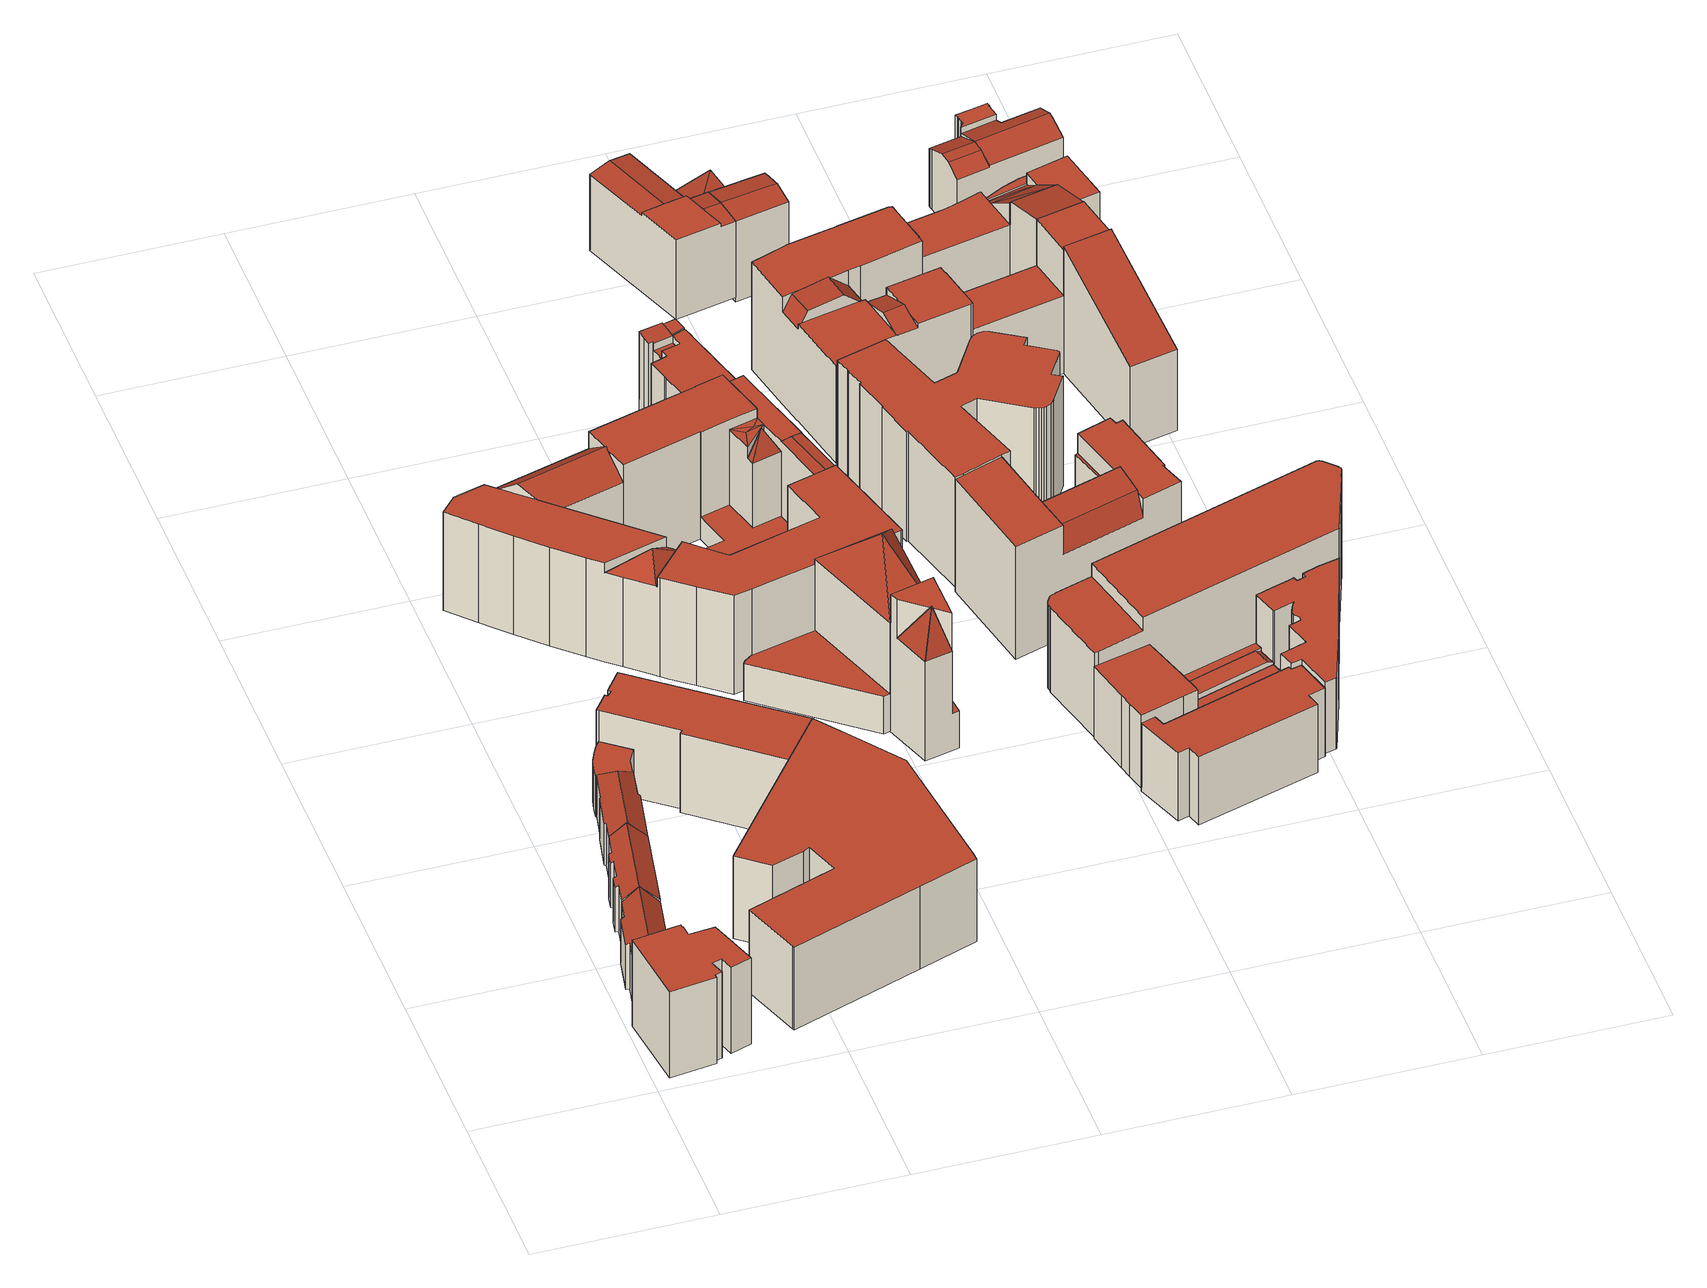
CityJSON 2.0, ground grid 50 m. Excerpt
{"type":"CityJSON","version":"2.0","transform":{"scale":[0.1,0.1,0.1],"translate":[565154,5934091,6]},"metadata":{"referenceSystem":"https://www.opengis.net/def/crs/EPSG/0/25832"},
"CityObjects":{
"building1":{"type":"Building","attributes":{"Gemeindeschluessel":"02100107","Geometrietyp2DReferenz":"3000","function":"31001_2010","roofType":"1000","measuredHeight":28,"storeysAboveGround":7},"address":[{"country":"Germany","locality":"Hamburg","thoroughfareNumber":"16","thoroughfareName":"Wexstraße"}],"geometry":[{"type":"Solid","lod":"2","boundaries":[[[[0,1,2,3,4,5,6,7,8,9,10,11,12,13,14,15]],[[16,17,18,19,20,21,22,23,24,25,26,27,28,29,30,31]],[[29,0,15,30]],[[28,1,0,29]],[[27,2,1,28]],[[26,3,2,27]],[[25,4,3,26]],[[24,5,4,25]],[[23,6,5,24]],[[22,7,6,23]],[[21,8,7,22]],[[20,9,8,21]],[[19,10,9,20]],[[18,11,10,19]],[[17,12,11,18]],[[16,13,12,17]],[[31,14,13,16]],[[30,15,14,31]]]],"semantics":{"surfaces":[{"type":"GroundSurface"},{"type":"RoofSurface"},{"type":"WallSurface"}],"values":[[0,1,2,2,2,2,2,2,2,2,2,2,2,2,2,2,2,2]]}}]},
"building2":{"type":"Building","attributes":{"Gemeindeschluessel":"02100107","Geometrietyp2DReferenz":"3000","function":"31001_1010","roofType":"3100","measuredHeight":19.77,"storeysAboveGround":4},"address":[{"country":"Germany","locality":"Hamburg","thoroughfareNumber":"8","thoroughfareName":"Kornträgergang"}],"geometry":[{"type":"Solid","lod":"2","boundaries":[[[[32,33,34,35,36,37,38,39]],[[40,41,42,32,39,43]],[[38,37,44,45]],[[37,36,46,44]],[[36,35,47,46]],[[35,34,48,47]],[[34,33,49,48]],[[42,41,50,51]],[[41,40,52,50]],[[40,43,53,52]],[[43,39,38,45,53]],[[33,32,42,51,49]],[[51,50,52,53,45,44,46,47,48,49]]]],"semantics":{"surfaces":[{"type":"RoofSurface"},{"type":"WallSurface"},{"type":"GroundSurface"}],"values":[[0,0,1,1,1,1,1,1,1,1,1,1,2]]}}]},
"building3":{"type":"Building","attributes":{"Gemeindeschluessel":"02100107","Geometrietyp2DReferenz":"3000","function":"31001_1010","roofType":"3100","measuredHeight":19.02,"storeysAboveGround":4},"address":[{"country":"Germany","locality":"Hamburg","thoroughfareNumber":"12","thoroughfareName":"Kornträgergang"}],"geometry":[{"type":"Solid","lod":"2","boundaries":[[[[54,55,56,57,58,59,60,61,62,63,64,32]],[[65,54,32,66]],[[64,63,67,68]],[[63,62,69,67]],[[62,61,70,69]],[[61,60,71,70]],[[60,59,72,71]],[[59,58,73,72]],[[58,57,74,73]],[[57,56,75,74]],[[56,55,76,75]],[[65,66,77,78]],[[66,32,64,68,77]],[[55,54,65,78,76]],[[78,77,68,67,69,70,71,72,73,74,75,76]]]],"semantics":{"surfaces":[{"type":"RoofSurface"},{"type":"WallSurface"},{"type":"GroundSurface"}],"values":[[0,0,1,1,1,1,1,1,1,1,1,1,1,1,2]]}}]},
"building4":{"type":"Building","attributes":{"Gemeindeschluessel":"02100107","Geometrietyp2DReferenz":"3000","function":"31001_1010","roofType":"3200","measuredHeight":18.4,"storeysAboveGround":4},"address":[{"country":"Germany","locality":"Hamburg","thoroughfareNumber":"18","thoroughfareName":"Kornträgergang"}],"geometry":[{"type":"Solid","lod":"2","boundaries":[[[[79,80,81,82,83,84,85,86]],[[87,88,89,79,86,90]],[[89,91,92,80,79]],[[85,84,93,94]],[[84,83,95,93]],[[83,82,96,95]],[[82,81,97,96]],[[88,87,98,99]],[[87,90,100,98]],[[92,91,101,102]],[[98,100,94,93,95,96,97,102,101,99]],[[101,91,89,88,99]],[[100,90,86,85,94]],[[97,81,80,92,102]]]],"semantics":{"surfaces":[{"type":"RoofSurface"},{"type":"WallSurface"},{"type":"GroundSurface"}],"values":[[0,0,0,1,1,1,1,1,1,1,2,1,1,1]]}}]},
"building5":{"type":"Building","attributes":{"Gemeindeschluessel":"02100107","Geometrietyp2DReferenz":"3000","function":"31001_2010","roofType":"1000","measuredHeight":13.11,"storeysAboveGround":3},"address":[{"country":"Germany","locality":"Hamburg","thoroughfareNumber":"20","thoroughfareName":"Kornträgergang"}],"geometry":[{"type":"Solid","lod":"2","boundaries":[[[[103,104,105,106,107,108,109,110,111,112,113]],[[114,115,116,117,118,119,120,121,122,123,124]],[[110,109,116,115]],[[109,108,117,116]],[[108,107,118,117]],[[107,106,119,118]],[[106,105,120,119]],[[105,104,121,120]],[[104,103,122,121]],[[103,113,123,122]],[[112,111,114,124]],[[111,110,115,114]],[[123,113,112,124]]]],"semantics":{"surfaces":[{"type":"RoofSurface"},{"type":"GroundSurface"},{"type":"WallSurface"}],"values":[[0,1,2,2,2,2,2,2,2,2,2,2,2]]}}]},
"building6":{"type":"Building","attributes":{"Gemeindeschluessel":"02100107","Geometrietyp2DReferenz":"3000","function":"31001_2010","roofType":"1000","measuredHeight":25.71,"storeysAboveGround":7},"address":[{"country":"Germany","locality":"Hamburg","thoroughfareNumber":"9","thoroughfareName":"Kaiser-Wilhelm-Straße"}],"geometry":[{"type":"Solid","lod":"2","boundaries":[[[[125,126,127,128]],[[126,129,130,127]],[[129,131,132,130]],[[131,133,134,132]],[[133,135,136,134]],[[135,137,138,136]],[[137,139,140,138]],[[139,141,142,140]],[[141,143,144,142]],[[143,145,146,144]],[[147,148,149,150]],[[151,125,128,152]],[[153,147,150,154]],[[148,151,152,149]],[[145,153,154,146]],[[154,150,149,152,128,127,130,132,134,136,138,140,142,144,146]],[[145,143,141,139,137,135,133,131,129,126,125,151,148,147,153]]]],"semantics":{"surfaces":[{"type":"WallSurface"},{"type":"GroundSurface"},{"type":"RoofSurface"}],"values":[[0,0,0,0,0,0,0,0,0,0,0,0,0,0,0,1,2]]}}]},
"building7":{"type":"Building","attributes":{"Gemeindeschluessel":"02100107","Geometrietyp2DReferenz":"3000","function":"31001_2010","roofType":"1000","measuredHeight":26.95,"storeysAboveGround":7},"address":[{"country":"Germany","locality":"Hamburg","thoroughfareNumber":"3","thoroughfareName":"Axel-Springer-Platz"}],"geometry":[{"type":"Solid","lod":"2","boundaries":[[[[155,156,157,158]],[[156,159,160,157]],[[161,162,163,164]],[[165,166,167,168]],[[166,169,170,167]],[[171,172,173,174]],[[175,176,177,178]],[[176,179,180,177]],[[168,163,162,165]],[[157,160,181,174,173,164,163,168,167,170,182,178,177,180,158]],[[176,175,183,169,166,165,162,161,172,171,184,159,156,155,179]],[[184,181,160,159]],[[155,158,180,179]],[[161,164,173,172]],[[175,178,182,183]],[[171,174,181,184]],[[183,182,170,169]]]],"semantics":{"surfaces":[{"type":"WallSurface"},{"type":"GroundSurface"},{"type":"RoofSurface"}],"values":[[0,0,0,0,0,0,0,0,0,1,2,0,0,0,0,0,0]]}}]},
"building8":{"type":"Building","attributes":{"Gemeindeschluessel":"02100108","Geometrietyp2DReferenz":"3000","function":"31001_1120","roofType":"1000","measuredHeight":36.28,"storeysAboveGround":8},"address":[{"country":"Germany","locality":"Hamburg","thoroughfareNumber":"3","thoroughfareName":"Fuhlentwiete"}],"geometry":[{"type":"Solid","lod":"2","boundaries":[[[[185,186,187,188,189,190]],[[191,192,193,194,186,185,195]],[[196,197,198,199]],[[200,196,199,201]],[[202,203,196,200,204]],[[205,197,196,203]],[[206,207,208]],[[208,207,209]],[[209,207,210]],[[209,210,211]],[[212,213,214]],[[214,213,215]],[[214,215,216]],[[208,209,211]],[[206,208,211]],[[212,214,216]],[[217,218,219,220,221]],[[222,223,224,218,217]],[[225,190,189]],[[226,227,198,197]],[[228,229,230,231]],[[192,191,232,233]],[[234,235,202,204]],[[236,194,193]],[[237,188,187]],[[238,239,240,241]],[[242,243,244,245]],[[243,246,247,244]],[[246,248,249,247]],[[250,251,252,253]],[[251,254,255,252]],[[254,256,257,255]],[[256,242,245,257]],[[258,259,206,260]],[[261,262,263,264]],[[211,210,213,212]],[[216,215,265,266]],[[267,224,223]],[[268,220,219]],[[269,270,271,272]],[[273,274,275,276]],[[277,278,279,280]],[[278,281,282,279]],[[254,251,250,283,284,285,262,261,286,287,281,278,277,288,289,290,291,248,246,243,242,256]],[[211,268,219,292,224,267,293,294,295,260,206]],[[296,239,238,297,298,299,300,301,302,303,304,305,270,269,306,307,308,309,310,311,312,313,314,315,235,234,316]],[[317,226,197,205,318,319,320,232,191,195,321]],[[322,323,324,325,326,327,328,271,270,305,304,303,302,301,300,299,298,329]],[[313,312,311,330,331,332,333,314]],[[293,267,223,222,307,306,269,272,334,335,336,337,338,339,263,262,285,295,294]],[[340,341,225,189,188,237,342,343,344,345,346,347,348,349,350,351,275,274]],[[319,318,352,353,354,355,266,265,356,357,358,359,360,361,362,233,232,320]],[[328,327,326,325,324,323,322,329,363,241,240,364,365,366,367,368,369,231,230,370,371,372,373,374,276,275,351,350,349,348,347,346,345,253,252,255,257,245,244,247,249,375,376,377,378,280,279,282,379,380,264,263,339,338,337,336,335,334,272,271],[381,382,383,384,385,386,333,332,331,330,387],[388,389,390,391,392,393,394]],[[395,396,397,398,229,228,227,226,317,321,195,399,190,225,341,340,274,273,400]],[[401,194,236,402,403,404,259,258,344,343,342,237,187]],[[368,201,199,198,227,228,231,369]],[[389,388,402,236,193]],[[233,362,361,391,390,389,193,192]],[[366,365,316,234,204,200,201,368,367]],[[314,333,386,385,384,383,205,203,202,235,315]],[[377,376,290,289,288,277,280,378]],[[286,261,264,380,379,282,281,287]],[[309,308,307,222,217,221,355,354,310]],[[381,387,354,353,352,382]],[[330,311,310,354,387]],[[360,359,393,392,391,361]],[[224,292,219,218]],[[221,220,268,211,212,216,266,355]],[[265,215,213,210,207,357,356]],[[258,260,295,285,284,283,344]],[[344,283,250,253,345]],[[291,290,376,375,249,248]],[[393,359,358,403,402,388,394]],[[357,207,206,259,404,403,358]],[[363,329,298,297,238,241]],[[382,352,318,205,383]],[[240,239,296,316,365,364]],[[195,185,190,399]],[[401,187,186,194]],[[230,229,398,397,371,370]],[[373,395,400,273,276,374]],[[371,397,396,395,373,372]]]],"semantics":{"surfaces":[{"type":"RoofSurface"},{"type":"WallSurface"},{"type":"GroundSurface"}],"values":[[0,0,0,0,0,0,0,0,0,0,0,0,0,0,0,0,0,0,1,1,1,1,1,1,1,1,1,1,1,1,1,1,1,1,1,1,1,1,1,1,1,1,1,0,0,0,1,1,1,1,1,0,2,0,0,1,1,1,1,1,1,1,1,1,1,1,1,1,1,1,1,1,1,1,1,1,1,1,1,1,1,1]]}}]},
"building9":{"type":"Building","attributes":{"Gemeindeschluessel":"02100108","Geometrietyp2DReferenz":"3000","function":"31001_2010","roofType":"4000","measuredHeight":50.1,"storeysAboveGround":14},"address":[{"country":"Germany","locality":"Hamburg","thoroughfareNumber":"1","thoroughfareName":"Axel-Springer-Platz"}],"geometry":[{"type":"Solid","lod":"2","boundaries":[[[[405,406,407,408,409,410]],[[411,412,413,414]],[[412,415,413]],[[416,412,411,417]],[[418,419,420,421]],[[422,423,424,425]],[[422,425,426]],[[415,412,416]],[[422,427,428]],[[429,423,422,428]],[[406,405,430,431]],[[405,410,432,430]],[[407,406,431,433]],[[414,413,409,408]],[[420,419,416,417]],[[418,421,424,423]],[[427,422,426]],[[434,435,436,437]],[[435,438,439,436]],[[438,440,441,439]],[[440,442,443,441]],[[442,444,445,443]],[[446,447,433,431,430,432,437,436,439,441,443,445,448]],[[446,426,425,424,421,420,417,411,447]],[[432,410,409,413,415,449,434,437]],[[415,416,419,418,423,429,450,449]],[[448,451,450,429,428,427,426,446]],[[448,445,444,451]],[[447,411,414,408,407,433]],[[444,442,440,438,435,434,449,450,451]]]],"semantics":{"surfaces":[{"type":"RoofSurface"},{"type":"WallSurface"},{"type":"GroundSurface"}],"values":[[0,0,0,0,0,0,0,0,0,0,1,1,1,1,1,1,1,1,1,1,1,1,2,1,1,1,1,1,1,0]]}}]},
"building10":{"type":"Building","attributes":{"Gemeindeschluessel":"02100108","Geometrietyp2DReferenz":"3000","function":"31001_2010","roofType":"1000","measuredHeight":27.23,"storeysAboveGround":8},"address":[{"country":"Germany","locality":"Hamburg","thoroughfareNumber":"7","thoroughfareName":"Fuhlentwiete"}],"geometry":[{"type":"Solid","lod":"2","boundaries":[[[[452,453,454,455,456,457,458,459,460]],[[461,462,463,464,465,457]],[[458,457,465]],[[455,454,466,467]],[[453,452,468,469]],[[452,460,470,468]],[[460,459,471,470]],[[472,473,474,475]],[[464,463,476,477]],[[463,462,478,476]],[[461,457,456]],[[479,480,481,482]],[[475,474,482,481,469,468,470,471,477,476,478,483]],[[454,453,469,481,480,466]],[[482,474,473,479]],[[483,456,455,467,472,475]],[[478,462,461,456,483]],[[471,459,458,465,464,477]],[[473,472,467,466,480,479]]]],"semantics":{"surfaces":[{"type":"RoofSurface"},{"type":"WallSurface"},{"type":"GroundSurface"}],"values":[[0,0,1,1,1,1,1,1,1,1,1,1,2,1,1,1,1,1,0]]}}]},
"building11":{"type":"Building","attributes":{"Gemeindeschluessel":"02100108","Geometrietyp2DReferenz":"3000","function":"31001_2010","roofType":"1000","measuredHeight":23.54,"storeysAboveGround":6},"address":[{"country":"Germany","locality":"Hamburg","thoroughfareNumber":"2","thoroughfareName":"Axel-Springer-Platz"}],"geometry":[{"type":"Solid","lod":"2","boundaries":[[[[484,485,486,487]],[[488,489,490,491]],[[489,492,493,490]],[[492,494,495,493]],[[496,497,498,499]],[[499,500,501,496]],[[492,489,488,497,496,501,485,484,502,494]],[[490,493,495,503,487,486,500,499,498,491]],[[495,494,502,503]],[[498,497,488,491]],[[486,485,501,500]],[[503,502,484,487]]]],"semantics":{"surfaces":[{"type":"WallSurface"},{"type":"RoofSurface"},{"type":"GroundSurface"}],"values":[[0,0,0,0,0,0,1,2,0,0,0,0]]}}]},
"building12":{"type":"Building","attributes":{"Gemeindeschluessel":"02100108","Geometrietyp2DReferenz":"3000","function":"31001_2010","roofType":"3100","measuredHeight":26.05,"storeysAboveGround":7},"address":[{"country":"Germany","locality":"Hamburg","thoroughfareNumber":"35","thoroughfareName":"ABC-Straße"}],"geometry":[{"type":"Solid","lod":"2","boundaries":[[[[504,505,506,507,508]],[[509,510,511,512,504,513,514,515,516,517]],[[518,519,520,521,522,517]],[[523,524,519,518,516]],[[513,504,508]],[[511,525,512]],[[509,517,522]],[[515,523,516]],[[521,520,526,527]],[[528,529,530,527,526,531,532]],[[529,528,507,506,533]],[[511,510,530,529,533,525]],[[516,518,517]],[[526,520,519,524,531]],[[531,524,523,515,514,532]],[[530,510,509,522,521,527]],[[532,514,513,508,507,528]],[[512,505,504]],[[533,506,505,512,525]]]],"semantics":{"surfaces":[{"type":"RoofSurface"},{"type":"WallSurface"},{"type":"GroundSurface"}],"values":[[0,0,0,0,1,1,1,1,1,2,1,1,1,1,1,1,1,1,0]]}}]},
"building13":{"type":"Building","attributes":{"Gemeindeschluessel":"02100108","Geometrietyp2DReferenz":"3000","function":"31001_2010","roofType":"1000","measuredHeight":22.22,"storeysAboveGround":8},"address":[{"country":"Germany","locality":"Hamburg","thoroughfareNumber":"68","thoroughfareName":"Große Bleichen"}],"geometry":[{"type":"Solid","lod":"2","boundaries":[[[[534,535,536,537,538,539,540,541,542]],[[543,544,539,538]],[[545,546,547,548]],[[546,549,550,547]],[[537,536,551,552]],[[536,535,553,551]],[[535,534,554,553]],[[534,542,555,554]],[[544,556,540,539]],[[557,558,559,560]],[[542,541,561,555]],[[546,545,562,563,564,558,557,565,556,544,543,566,549]],[[567,568,548,547,550,569,552,551,553,554,555,561,570,560,559,571]],[[567,563,562,568]],[[571,564,563,567]],[[559,558,564,571]],[[570,565,557,560]],[[561,541,540,556,565,570]],[[568,562,545,548]],[[550,549,566,569]],[[569,566,543,538,537,552]]]],"semantics":{"surfaces":[{"type":"RoofSurface"},{"type":"WallSurface"},{"type":"GroundSurface"}],"values":[[0,1,1,1,1,1,1,1,1,1,1,0,2,1,1,1,1,1,1,1,1]]}}]},
"building14":{"type":"Building","attributes":{"Gemeindeschluessel":"02100108","Geometrietyp2DReferenz":"3000","function":"31001_2010","roofType":"1000","measuredHeight":35.73,"storeysAboveGround":9},"address":[{"country":"Germany","locality":"Hamburg","thoroughfareNumber":"12","thoroughfareName":"Fuhlentwiete"}],"geometry":[{"type":"Solid","lod":"2","boundaries":[[[[572,573,574,575,576,577,578,579,580,581,582,583,584,585,586,587,588,589,590,591,592,593,594,595,596,597,598,599,600,601,602,603,604,605,606,607,608,609,610,611,612,613,614,615]],[[616,617,618,619,620,621,622,623,624,625,626,627,628,629,630,631,632,633,634,635,636,637,638,639,640,641,642,643,644,645,646,647,648,649,650,651,652,653,654,655,656,657,658,659]],[[657,572,615,658]],[[656,573,572,657]],[[655,574,573,656]],[[654,575,574,655]],[[653,576,575,654]],[[652,577,576,653]],[[651,578,577,652]],[[650,579,578,651]],[[649,580,579,650]],[[648,581,580,649]],[[647,582,581,648]],[[646,583,582,647]],[[645,584,583,646]],[[644,585,584,645]],[[643,586,585,644]],[[642,587,586,643]],[[641,588,587,642]],[[640,589,588,641]],[[639,590,589,640]],[[638,591,590,639]],[[637,592,591,638]],[[636,593,592,637]],[[635,594,593,636]],[[634,595,594,635]],[[633,596,595,634]],[[632,597,596,633]],[[631,598,597,632]],[[630,599,598,631]],[[629,600,599,630]],[[628,601,600,629]],[[627,602,601,628]],[[626,603,602,627]],[[625,604,603,626]],[[624,605,604,625]],[[623,606,605,624]],[[622,607,606,623]],[[621,608,607,622]],[[620,609,608,621]],[[619,610,609,620]],[[618,611,610,619]],[[617,612,611,618]],[[616,613,612,617]],[[659,614,613,616]],[[658,615,614,659]]]],"semantics":{"surfaces":[{"type":"GroundSurface"},{"type":"RoofSurface"},{"type":"WallSurface"}],"values":[[0,1,2,2,2,2,2,2,2,2,2,2,2,2,2,2,2,2,2,2,2,2,2,2,2,2,2,2,2,2,2,2,2,2,2,2,2,2,2,2,2,2,2,2,2,2]]}}]},
"building15":{"type":"Building","attributes":{"Gemeindeschluessel":"02100108","Geometrietyp2DReferenz":"3000","function":"31001_2010","roofType":"1000","measuredHeight":35.59,"storeysAboveGround":9},"address":[{"country":"Germany","locality":"Hamburg","thoroughfareNumber":"21","thoroughfareName":"ABC-Straße"}],"geometry":[{"type":"Solid","lod":"2","boundaries":[[[[660,661,662,663,664,665]],[[666,667,668,663,662]],[[669,670,671,672,667,666]],[[673,674,675,676,677,678]],[[679,680,681,674,673,682]],[[683,681,684,685,686,687,688,689,690,691,675]],[[692,693,694,695]],[[693,696,697,694]],[[698,672,671]],[[699,661,660]],[[700,670,669]],[[700,678,677]],[[701,679,682]],[[702,703,704,705]],[[706,707,708,709]],[[707,710,711,708]],[[710,712,713,711]],[[712,714,715,713]],[[714,716,717,715]],[[716,718,719,717]],[[690,689,720,721]],[[688,687,722,723]],[[687,686,724,722]],[[686,685,725,724]],[[684,681,680]],[[691,676,675]],[[726,727,728,729]],[[727,730,731,728]],[[730,732,733,731]],[[732,734,735,733]],[[734,736,737,735]],[[738,739,740,706,709,741,742,743,697,696]],[[744,745,746,747,748,749,750,751,752]],[[753,754,755,756,757,737,736,758,759,760,699,660,665,664,761,692,695,762]],[[763,764,705,704,729,728,731,733,735,737,757,756,755,754,753,762,695,694,697,743,742,741,709,708,711,713,715,717,719,765,766,723,722,724,725],[746,745,744,752,767,768,769,770]],[[771,668,772,672,698,751,750,773,774,718,716,714,712,710,707,706,740,739,738,696,693,692,761]],[[671,670,700,768,767,752,751,698]],[[775,669,666,662,661,776]],[[677,676,691,769,768,700]],[[764,763,725,685,684,680,679,701,702,705]],[[777,720,689,688,723,766,765,719,718,774]],[[769,691,690,721,747,746,770]],[[682,673,678,778]],[[683,675,674,681]],[[779,777,774,773,750,749]],[[672,772,668,667]],[[729,704,703,726]],[[663,668,771,761,664]],[[747,721,720,777,779,749,748]],[[759,758,736,734,732,730,727,726,703,702,701,682,778,678,700,669,775,776,661,699,760]]]],"semantics":{"surfaces":[{"type":"RoofSurface"},{"type":"WallSurface"},{"type":"GroundSurface"}],"values":[[0,0,0,0,0,0,1,1,1,1,1,1,1,1,1,1,1,1,1,1,1,1,1,1,1,1,1,1,1,1,1,1,1,1,2,0,1,1,1,1,1,1,1,1,1,1,1,1,0,0]]}}]},
"building16":{"type":"Building","attributes":{"Gemeindeschluessel":"02100108","Geometrietyp2DReferenz":"3000","function":"31001_2010","roofType":"1000","measuredHeight":36.63,"storeysAboveGround":10},"address":[{"country":"Germany","locality":"Hamburg","thoroughfareNumber":"8","thoroughfareName":"Amelungstraße"}],"geometry":[{"type":"Solid","lod":"2","boundaries":[[[[780,781,782,783,784,785,786]],[[787,780,786,788]],[[789,790,787,788,791]],[[782,792,793,783]],[[794,795,796,797]],[[795,798,799,796]],[[800,801,802,803]],[[801,804,805,802]],[[806,807,808,809]],[[807,810,811,808]],[[812,790,789]],[[797,796,799,813,814,815,803,802,805,809,808,811,816]],[[791,788,786,785,817,818]],[[811,810,812,789,791,818,819,816]],[[780,787,790,781]],[[809,805,804,806]],[[792,782,781,820]],[[815,793,792,820,800,803]],[[814,784,783,793,815]],[[813,817,785,784,814]],[[797,816,819,794]],[[813,799,798,817]],[[781,790,812,810,807,806,804,801,800,820]],[[798,795,794,819,818,817]]]],"semantics":{"surfaces":[{"type":"RoofSurface"},{"type":"WallSurface"},{"type":"GroundSurface"}],"values":[[0,0,0,0,1,1,1,1,1,1,1,2,1,1,1,1,1,1,1,1,1,1,0,0]]}}]},
"building17":{"type":"Building","attributes":{"Gemeindeschluessel":"02100108","Geometrietyp2DReferenz":"3000","function":"31001_2010","roofType":"3100","measuredHeight":27.6,"storeysAboveGround":8},"address":[{"country":"Germany","locality":"Hamburg","thoroughfareNumber":"38","thoroughfareName":"ABC-Straße"}],"geometry":[{"type":"Solid","lod":"2","boundaries":[[[[821,521,822,823]],[[824,825,826,827]],[[825,828,829,826]],[[823,822,827,826,829,830,831]],[[832,830,829,828,833]],[[821,823,831,524,834]],[[831,830,832,524]],[[827,822,521,824]],[[832,833,834,524]],[[521,821,834,833,828,825,824]]]],"semantics":{"surfaces":[{"type":"WallSurface"},{"type":"GroundSurface"},{"type":"RoofSurface"}],"values":[[0,0,0,1,0,0,0,0,2,2]]}}]},
"building18":{"type":"Building","attributes":{"Gemeindeschluessel":"02100108","Geometrietyp2DReferenz":"3000","function":"31001_2020","roofType":"1000","measuredHeight":19.82},"address":[{"country":"Germany","locality":"Hamburg","thoroughfareName":"Fuhlentwiete"}],"geometry":[{"type":"Solid","lod":"2","boundaries":[[[[835,836,837,838]],[[839,840,841,842]],[[837,836,839,842]],[[836,835,840,839]],[[835,838,841,840]],[[838,837,842,841]]]],"semantics":{"surfaces":[{"type":"RoofSurface"},{"type":"GroundSurface"},{"type":"WallSurface"}],"values":[[0,1,2,2,2,2]]}}]},
"building19":{"type":"Building","attributes":{"Gemeindeschluessel":"02100108","Geometrietyp2DReferenz":"3000","function":"31001_2010","roofType":"3200","measuredHeight":6.89,"storeysAboveGround":1},"address":[{"country":"Germany","locality":"Hamburg","thoroughfareName":"ABC-Straße"}],"geometry":[{"type":"Solid","lod":"2","boundaries":[[[[843,844,845,846]],[[847,844,843,848]],[[846,845,849,850]],[[845,844,851,849]],[[844,847,827,851]],[[850,849,851,827,822]],[[850,822,852,846]],[[822,827,847,848,852]],[[848,843,846,852]]]],"semantics":{"surfaces":[{"type":"RoofSurface"},{"type":"WallSurface"},{"type":"GroundSurface"}],"values":[[0,0,1,1,1,2,1,1,0]]}}]},
"building20":{"type":"Building","attributes":{"Gemeindeschluessel":"02100108","Geometrietyp2DReferenz":"3000","function":"31001_2140","roofType":"1000","measuredHeight":5.49,"storeysAboveGround":1},"address":[{"country":"Germany","locality":"Hamburg","thoroughfareName":"Axel-Springer-Platz"}],"geometry":[{"type":"Solid","lod":"2","boundaries":[[[[853,854,855,500]],[[856,857,858,859]],[[857,860,861,858]],[[860,862,863,861]],[[864,865,866,867]],[[868,865,864,862,860,857,856,854,853,869]],[[870,500,855,859,858,861,863,867,866,871]],[[866,865,868,871]],[[871,868,869,870]],[[863,862,864,867]],[[870,869,853,500]],[[855,854,856,859]]]],"semantics":{"surfaces":[{"type":"WallSurface"},{"type":"RoofSurface"},{"type":"GroundSurface"}],"values":[[0,0,0,0,0,1,2,0,0,0,0,0]]}}]},
"building21":{"type":"Building","attributes":{"Gemeindeschluessel":"02100108","Geometrietyp2DReferenz":"3000","function":"31001_2010","roofType":"1000","measuredHeight":31.68,"storeysAboveGround":8},"address":[{"country":"Germany","locality":"Hamburg","thoroughfareNumber":"3","thoroughfareName":"Amelungstraße"}],"geometry":[{"type":"Solid","lod":"2","boundaries":[[[[872,873,874,875,876,877,878,879,880,881,882,883,884,885]],[[886,887,888,889,890,891,892,893,894]],[[895,896,897,898]],[[899,900,896,895]],[[901,902,900,899]],[[903,904,905]],[[906,907,908,909,910,911,912]],[[884,883,913,914]],[[883,882,915,913]],[[882,881,916,915]],[[881,880,917,916]],[[880,879,918,917]],[[879,878,919,918]],[[878,877,920,919]],[[873,872,921,922]],[[872,885,923,921]],[[885,884,914,923]],[[924,925,876,875]],[[888,887,909,908]],[[892,891,926,927]],[[890,889,903,905]],[[928,929,930,931]],[[929,932,933,930]],[[932,934,935,933]],[[934,936,937,935]],[[936,938,939,937]],[[938,940,941,939]],[[940,942,943,941]],[[942,944,945,943]],[[944,946,947,945]],[[946,948,949,947]],[[906,912,950,951]],[[911,910,952,953]],[[931,920,877,876,925,928]],[[950,953,952,954,955,956,927,926,922,921,923,914,913,915,916,917,918,919,920,931,930,933,935,937,939,941,943,945,947,949,951]],[[875,874,904,903,889,888,908,907,957,924]],[[926,891,890,905,904,874,873,922]],[[893,897,896,900,902,894]],[[955,901,899,895,898,956]],[[907,906,951,949,948,957]],[[950,912,911,953]],[[956,898,897,893,892,927]],[[954,886,894,902,901,955]],[[952,910,909,887,886,954]],[[948,946,944,942,940,938,936,934,932,929,928,925,924,957]]]],"semantics":{"surfaces":[{"type":"RoofSurface"},{"type":"WallSurface"},{"type":"GroundSurface"}],"values":[[0,0,0,0,0,0,0,1,1,1,1,1,1,1,1,1,1,1,1,1,1,1,1,1,1,1,1,1,1,1,1,1,1,1,2,1,1,1,1,1,1,1,1,1,0]]}}]},
"building22":{"type":"Building","attributes":{"Gemeindeschluessel":"02100108","Geometrietyp2DReferenz":"3000","function":"31001_2010","roofType":"1000","measuredHeight":23.12,"storeysAboveGround":5},"address":[{"country":"Germany","locality":"Hamburg","thoroughfareNumber":"5","thoroughfareName":"Hohe Bleichen"}],"geometry":[{"type":"Solid","lod":"2","boundaries":[[[[958,959,960,961]],[[959,962,963,960]],[[964,965,966,967]],[[965,968,969,966]],[[968,970,971,969]],[[970,972,973,971]],[[972,974,975,973]],[[974,976,977,975]],[[976,978,979,977]],[[978,980,981,979]],[[982,983,859,858]],[[984,985,986,987]],[[988,989,990,863]],[[991,992,867,866]],[[993,994,995,996]],[[997,993,996,998]],[[980,999,1000,981]],[[987,986,1001,961,960,963,866,867,863,990,1002,998,996,995,1003,858,859,967,966,969,971,973,975,977,979,981,1000,1004]],[[985,984,1005,999,980,978,976,974,972,970,968,965,964,983,982,1006,994,993,997,1007,989,988,992,991,962,959,958,1008]],[[991,866,963,962]],[[984,987,1004,1005]],[[997,998,1002,1007]],[[1005,1004,1000,999]],[[988,863,867,992]],[[1007,1002,990,989]],[[1008,1001,986,985]],[[964,967,859,983]],[[982,858,1003,1006]],[[1006,1003,995,994]],[[958,961,1001,1008]]]],"semantics":{"surfaces":[{"type":"WallSurface"},{"type":"GroundSurface"},{"type":"RoofSurface"}],"values":[[0,0,0,0,0,0,0,0,0,0,0,0,0,0,0,0,0,1,2,0,0,0,0,0,0,0,0,0,0,0]]}}]},
"building23":{"type":"Building","attributes":{"name":"Klinik","Gemeindeschluessel":"02100108","Geometrietyp2DReferenz":"3000","function":"31001_2010","roofType":"2100","measuredHeight":41.38,"storeysAboveGround":11},"address":[{"country":"Germany","locality":"Hamburg","thoroughfareNumber":"19","thoroughfareName":"ABC-Straße"}],"geometry":[{"type":"Solid","lod":"2","boundaries":[[[[1009,1010,1011,1012,1013,1014,1015,1016,1017,1018,1019,1020,1021,1022]],[[1023,1024,1025,1026]],[[1027,1028,1029]],[[1029,1028,1011]],[[1030,1031,1029,1011,1032]],[[1033,1034,1032,1011,1035]],[[1036,1037,1038,1039]],[[1040,1041,1042,1043,1044]],[[1045,1046,1047,1048]],[[1049,1029,1050,1051,1052,1053,1054]],[[1055,1056,1028]],[[1021,1020,1057,1058]],[[1020,1019,1059,1057]],[[1019,1018,1060,1059]],[[1018,1017,1061,1060]],[[1017,1016,1062,1061]],[[1016,1015,1063,1062]],[[1015,1014,1064,1063]],[[1056,1013,1012,1028]],[[1012,1011,1028]],[[1009,1022,1065,1066]],[[1022,1021,1058,1065]],[[1025,1024,1067,1068]],[[1069,1070,1028,1027]],[[1070,1071,1055,1028]],[[1031,1050,1029]],[[1035,1011,1010]],[[1038,1037,1032,1034]],[[1042,1041,1036,1039]],[[1044,1043,1023,1026]],[[1047,1046,1040,1044]],[[1045,1048,1072,1073]],[[1074,1075,1076,1077]],[[1075,1078,1079,1076]],[[1049,1054,1080,1069]],[[1053,1052,1081,1082]],[[1052,1051,1083,1081]],[[1049,1069,1027,1029]],[[1084,1085,1086,1087]],[[1085,1084,1071,1070,1069,1080,1078,1075,1074,1088]],[[1014,1013,1056,1055,1071,1084,1087,1064]],[[1030,1032,1037,1036,1041,1040,1046,1045,1073,1089]],[[1068,1067,1090,1091,1066,1065,1058,1057,1059,1060,1061,1062,1063,1064,1087,1086,1092,1077,1076,1079,1082,1081,1083,1089,1073,1072,1093]],[[1093,1044,1026,1025,1068]],[[1090,1042,1039,1038,1034,1033,1091]],[[1079,1078,1080,1054,1053,1082]],[[1092,1088,1074,1077]],[[1086,1085,1088,1092]],[[1072,1048,1047,1044,1093]],[[1083,1051,1050,1031,1030,1089]],[[1067,1024,1023,1043,1042,1090]],[[1091,1033,1035,1010,1009,1066]]]],"semantics":{"surfaces":[{"type":"RoofSurface"},{"type":"WallSurface"},{"type":"GroundSurface"}],"values":[[0,0,0,0,0,0,0,0,0,0,0,1,1,1,1,1,1,1,1,1,1,1,1,1,1,1,1,1,1,1,1,1,1,1,1,1,1,1,1,0,1,1,2,1,1,1,1,1,1,1,1,1]]}}]},
"building24":{"type":"Building","attributes":{"Gemeindeschluessel":"02100108","Geometrietyp2DReferenz":"3000","function":"31001_2050","roofType":"3100","measuredHeight":22.27,"storeysAboveGround":4},"address":[{"country":"Germany","locality":"Hamburg","thoroughfareNumber":"47","thoroughfareName":"ABC-Straße"}],"geometry":[{"type":"Solid","lod":"2","boundaries":[[[[1094,1095,1096,1097,1098,1099,1100,1101]],[[1095,1102,1103,1104,1096]],[[1105,1106,1103,1102,1107]],[[1108,1109,1110,1111,1112,1113,1114,1115,1116,1117,1118,1119,1120,1121,1122,1123]],[[1097,1124,1125,1098]],[[1100,1099,1126,1127]],[[1094,1101,1128,1129]],[[1101,1100,1127,1128]],[[1121,1120,1130,1131]],[[1120,1119,1132,1130]],[[1119,1118,1133,1132]],[[1118,1117,1134,1133]],[[1117,1116,1135,1134]],[[1116,1115,1136,1135]],[[1115,1114,1137,1136]],[[1114,1113,1138,1137]],[[1113,1112,1139,1138]],[[1112,1111,1140,1139]],[[1111,1110,1141,1140]],[[1110,1109,1142,1141]],[[1108,1123,1143,1144]],[[1145,1106,1105]],[[1146,1147,1148,1149]],[[1123,1122,1124,1097,1096,1104,1150,1143]],[[1129,1128,1127,1126,1151,1131,1130,1132,1133,1134,1135,1136,1137,1138,1139,1140,1141,1142,1152,1153,1149,1148,1154]],[[1154,1107,1102,1095,1094,1129]],[[1105,1107,1154,1148,1147,1145]],[[1153,1155,1156,1146,1149]],[[1153,1152,1157,1155]],[[1142,1109,1108,1144,1157,1152]],[[1151,1125,1124,1122,1121,1131]],[[1103,1106,1104]],[[1126,1099,1098,1125,1151]],[[1104,1106,1145,1147,1146,1156,1150]],[[1156,1155,1157,1144,1143,1150]]]],"semantics":{"surfaces":[{"type":"RoofSurface"},{"type":"WallSurface"},{"type":"GroundSurface"}],"values":[[0,0,0,0,0,1,1,1,1,1,1,1,1,1,1,1,1,1,1,1,1,1,1,1,2,1,1,1,1,1,1,1,1,0,0]]}}]}
},
"vertices":[
[206,42,38],[193,80,38],[165,71,38],[178,32,38],[158,26,38],[159,16,38],[30,0,38],[4,220,38],[14,221,38],[109,234,38],[137,238,38],[138,229,38],[141,229,38],[143,197,38],[216,203,38],[264,62,38],[143,197,318],[141,229,318],[138,229,318],[137,238,318],[109,234,318],[14,221,318],[4,220,318],[30,0,318],[159,16,318],[158,26,318],[178,32,318],[165,71,318],[193,80,318],[206,42,318],[264,62,318],[216,203,318],
[112,496,243],[68,504,197],[57,449,197],[49,451,188],[30,352,188],[39,350,197],[14,221,197],[60,227,243],[129,338,194],[135,336,188],[164,486,188],[109,234,194],[39,350,45],[14,221,45],[30,352,45],[49,451,45],[57,449,45],[68,504,45],[135,336,45],[164,486,45],[129,338,45],[109,234,45],
[159,742,243],[115,750,202],[103,690,202],[96,692,195],[89,657,195],[97,655,202],[86,599,202],[78,601,195],[71,564,195],[79,562,203],[68,504,203],[211,731,195],[164,486,195],[79,562,52],[68,504,52],[71,564,52],[78,601,52],[86,599,52],[97,655,52],[89,657,52],[96,692,52],[103,690,52],[115,750,52],[164,486,52],[211,731,52],
[199,939,244],[162,994,196],[145,908,196],[142,908,193],[122,810,193],[127,809,197],[115,750,197],[161,741,244],[242,888,193],[235,889,199],[251,974,199],[211,731,193],[253,980,193],[163,998,193],[127,809,60],[115,750,60],[122,810,60],[142,908,60],[145,908,60],[242,888,60],[235,889,60],[211,731,60],[253,980,60],[163,998,60],
[284,1071,185],[211,1128,185],[198,1111,185],[187,1092,185],[174,1062,185],[166,1031,185],[163,1003,185],[163,998,185],[253,980,185],[253,984,185],[262,1030,185],[253,980,54],[163,998,54],[163,1003,54],[166,1031,54],[174,1062,54],[187,1092,54],[198,1111,54],[211,1128,54],[284,1071,54],[262,1030,54],[253,984,54],
[206,1132,286],[244,1181,286],[244,1181,29],[206,1132,29],[250,1175,286],[250,1175,29],[263,1189,286],[263,1189,29],[256,1195,286],[256,1195,29],[295,1245,286],[295,1245,29],[302,1254,286],[302,1254,29],[711,933,286],[711,933,29],[708,929,286],[708,929,29],[706,927,286],[706,927,29],[703,923,286],[703,923,29],[376,980,286],[385,991,286],[385,991,29],[376,980,29],[211,1128,286],[211,1128,29],[605,799,286],[605,799,29],
[388,95,293],[386,100,293],[386,100,24],[388,95,24],[327,269,293],[327,269,24],[434,416,293],[353,480,293],[353,480,24],[434,416,24],[703,923,293],[707,926,293],[707,926,24],[703,923,24],[758,859,293],[758,859,24],[543,452,293],[525,442,293],[525,442,24],[543,452,24],[925,304,293],[927,282,293],[927,282,24],[925,304,24],[760,223,293],[760,223,24],[577,356,24],[878,699,24],[878,699,293],[577,356,293],
[248,1894,403],[502,1964,403],[500,1971,397],[481,2039,341],[180,1956,341],[211,1928,369],[317,1832,340],[522,1889,340],[522,1889,341],[503,1957,397],[286,1860,369],[494,1566,391],[549,1622,337],[371,1573,337],[371,1573,338],[477,1482,340],[408,1541,338],[581,1593,337],[580,1593,337],[479,1480,337],[580,1594,337],[908,1995,366],[828,1973,366],[889,1965,367],[863,1948,367],[850,1892,366],[916,1966,366],[916,1966,332],[850,1892,332],[890,1904,411],[856,1869,332],[937,1891,332],[1008,1748,367],[967,1899,367],[956,1896,366],[937,1891,364],[978,1740,364],[1037,1756,364],[996,1907,364],[978,1902,366],[180,1956,369],[549,1622,369],[371,1573,369],[333,1607,369],[260,1674,369],[260,1674,48],[333,1607,48],[317,1832,121],[522,1889,121],[479,1480,369],[581,1593,369],[522,1889,397],[481,2039,397],[640,1353,369],[561,1414,369],[561,1414,48],[640,1353,48],[735,2316,331],[778,2331,331],[778,2331,48],[735,2316,48],[781,2332,331],[781,2332,48],[775,2354,331],[775,2354,48],[783,2139,331],[753,2250,331],[753,2250,48],[783,2139,48],[751,2256,331],[751,2256,48],[735,2314,331],[735,2314,48],[867,2145,397],[908,1995,397],[867,2145,366],[891,2288,331],[922,2177,331],[922,2177,48],[891,2288,48],[856,1869,121],[937,1891,121],[996,1907,366],[937,1891,366],[1117,1465,369],[1114,1464,369],[1114,1464,48],[1117,1465,48],[50,1887,369],[90,1931,369],[90,1931,48],[50,1887,48],[818,2403,331],[855,2418,331],[855,2418,48],[818,2403,48],[857,2413,331],[857,2413,48],[788,2123,331],[867,2145,331],[926,2161,331],[865,2382,331],[864,2388,331],[824,2377,331],[826,2370,331],[826,2367,331],[808,2362,331],[967,1899,366],[967,2011,366],[965,2019,366],[926,2161,366],[502,1461,369],[668,1359,369],[690,1364,369],[805,1391,369],[809,1392,369],[893,1412,369],[932,1421,369],[976,1432,369],[1037,1446,369],[1058,1451,369],[1081,1597,369],[1037,1756,369],[1008,1748,369],[978,1740,369],[898,1718,369],[937,1576,369],[854,1554,369],[678,1506,369],[678,1505,369],[611,1565,369],[484,1476,369],[412,1747,369],[580,1594,121],[549,1622,121],[412,1747,121],[317,1832,369],[805,1391,48],[809,1392,48],[893,1412,48],[932,1421,48],[976,1432,48],[1037,1446,48],[1058,1451,48],[690,1364,48],[937,1576,48],[854,1554,48],[678,1506,48],[678,1505,48],[1081,1597,48],[1037,1756,48],[996,1907,48],[967,2011,48],[965,2019,48],[926,2161,48],[91,1932,369],[107,1936,369],[704,2100,397],[787,2122,397],[788,2123,397],[788,2123,48],[787,2122,48],[704,2100,48],[481,2039,48],[180,1956,48],[107,1936,48],[91,1932,48],[625,1644,121],[815,1696,121],[898,1718,121],[978,1740,121],[850,1892,121],[828,1973,121],[746,1950,121],[774,1846,121],[774,1845,121],[551,1784,121],[550,1785,121],[668,1359,48],[502,1461,48],[484,1476,48],[479,1480,48],[477,1482,48],[408,1541,48],[371,1573,48],[235,1698,48],[188,1744,48],[147,1786,48],[118,1815,48],[51,1886,48],[808,2362,48],[826,2367,48],[826,2370,48],[824,2377,48],[864,2388,48],[865,2382,48],[815,1696,48],[625,1644,48],[580,1594,48],[580,1593,48],[581,1593,48],[611,1565,48],[898,1718,48],[745,1951,48],[522,1889,48],[550,1785,48],[551,1784,48],[774,1845,48],[774,1846,48],[746,1950,48],[118,1815,369],[147,1786,369],[188,1744,369],[235,1698,369],[248,1894,369],[51,1886,369],[502,1964,397],[745,1951,397],[746,1950,397],[828,1973,397],
[665,1346,155],[660,1338,155],[952,1108,155],[970,1112,155],[868,1406,155],[690,1364,155],[970,1112,388],[1004,1279,535],[868,1406,387],[970,1112,387],[1087,1458,387],[1092,1140,387],[971,1111,387],[1094,995,481],[1092,1140,481],[971,1111,481],[980,1086,481],[1046,1012,502],[1094,995,355],[980,1086,355],[980,1085,357],[1018,975,357],[1018,975,358],[1094,992,358],[1094,992,355],[665,1346,34],[660,1338,34],[690,1364,34],[952,1108,34],[1114,1464,155],[1129,1387,155],[1129,1387,34],[1114,1464,34],[1137,1308,155],[1137,1308,34],[1138,1230,155],[1138,1230,34],[1133,1151,155],[1133,1151,34],[1099,1143,155],[1099,1143,34],[1018,975,34],[970,1112,34],[1114,997,34],[1087,1458,155],[1094,992,155],[1114,997,155],
[752,2390,333],[763,2392,333],[765,2387,332],[818,2400,332],[818,2403,332],[815,2417,335],[807,2448,340],[741,2433,340],[747,2408,336],[818,2403,335],[855,2418,335],[844,2458,335],[843,2457,335],[807,2448,335],[765,2387,310],[818,2400,310],[752,2390,68],[763,2392,68],[747,2408,68],[741,2433,68],[826,2367,310],[775,2354,310],[775,2354,68],[826,2367,68],[844,2458,68],[843,2457,68],[855,2418,68],[781,2332,310],[778,2331,310],[778,2331,68],[781,2332,68],[818,2403,68],
[1612,994,245],[1612,993,245],[1612,993,9],[1612,994,9],[1629,776,245],[1507,737,245],[1507,737,9],[1629,776,9],[1494,789,245],[1494,789,9],[1485,827,245],[1485,827,9],[1669,802,245],[1672,789,245],[1672,789,9],[1669,802,9],[1653,857,9],[1653,857,245],[1454,956,245],[1454,956,9],
[952,2902,323],[959,2903,324],[882,3105,324],[823,3082,313],[896,2890,313],[1023,2916,323],[1022,2915,323],[1022,2917,323],[966,2905,323],[896,2890,323],[945,2762,323],[1071,2788,323],[1050,2844,323],[1044,2860,323],[1047,2852,325],[1095,2862,325],[1094,2865,324],[1083,2927,311],[1023,2916,311],[1071,2788,311],[1113,2797,311],[1022,2917,313],[1094,2865,64],[1083,2927,64],[823,3082,64],[942,3128,64],[1022,2915,64],[1113,2797,64],[945,2762,64],[942,3128,313],
[1732,807,62],[1679,791,62],[1672,789,62],[1629,776,62],[1546,750,62],[1558,715,62],[1924,829,62],[1913,863,62],[1764,816,62],[1546,750,222],[1558,715,222],[1590,607,222],[1558,597,222],[1558,597,0],[1590,607,0],[1558,598,222],[1558,598,0],[1672,789,0],[1629,776,0],[1679,791,0],[1732,807,0],[1764,816,0],[1924,829,222],[1956,826,222],[1984,723,222],[1984,723,0],[1956,826,0],[1913,863,0],[1602,567,222],[1948,669,222],[1936,708,222],[1927,819,222],[1507,737,222],[1948,669,0],[1602,567,0],[1507,737,0],[1927,819,0],[1936,708,0],
[1364,1967,26],[1431,1988,26],[1501,2101,26],[1512,2112,26],[1527,2119,26],[1543,2119,26],[1557,2114,26],[1639,2063,26],[1623,2038,26],[1693,1994,26],[1698,1987,26],[1696,1979,26],[1652,1909,26],[1678,1893,26],[1627,1812,26],[1616,1800,26],[1602,1794,26],[1595,1793,26],[1589,1793,26],[1583,1794,26],[1576,1796,26],[1571,1799,26],[1447,1877,26],[1398,1861,26],[1463,1659,26],[1437,1650,26],[1325,1612,26],[1300,1603,26],[1244,1809,26],[1240,1808,26],[1211,1919,26],[1215,1920,26],[1187,2023,26],[1190,2024,26],[1174,2075,26],[1176,2075,26],[1174,2082,26],[1162,2120,26],[1160,2125,26],[1162,2126,26],[1301,2165,26],[1301,2164,26],[1304,2156,26],[1315,2121,26],[1301,2164,383],[1301,2165,383],[1162,2126,383],[1160,2125,383],[1162,2120,383],[1174,2082,383],[1176,2075,383],[1174,2075,383],[1190,2024,383],[1187,2023,383],[1215,1920,383],[1211,1919,383],[1240,1808,383],[1244,1809,383],[1300,1603,383],[1325,1612,383],[1437,1650,383],[1463,1659,383],[1398,1861,383],[1447,1877,383],[1571,1799,383],[1576,1796,383],[1583,1794,383],[1589,1793,383],[1595,1793,383],[1602,1794,383],[1616,1800,383],[1627,1812,383],[1678,1893,383],[1652,1909,383],[1696,1979,383],[1698,1987,383],[1693,1994,383],[1623,2038,383],[1639,2063,383],[1557,2114,383],[1543,2119,383],[1527,2119,383],[1512,2112,383],[1501,2101,383],[1431,1988,383],[1364,1967,383],[1315,2121,383],[1304,2156,383],
[1119,2312,348],[1128,2313,364],[1145,2317,395],[1128,2393,395],[1103,2386,348],[1118,2316,348],[1249,2339,403],[1232,2418,403],[1158,2400,397],[1290,2347,364],[1307,2350,348],[1289,2433,348],[1238,2420,397],[1326,2262,388],[1385,2275,388],[1380,2300,378],[1367,2362,354],[1307,2350,354],[1313,2325,364],[1341,2194,362],[1399,2206,362],[1390,2249,378],[1339,2200,364],[1385,2275,378],[1399,2206,378],[1548,2237,378],[1553,2239,378],[1525,2371,378],[1524,2371,378],[1519,2394,378],[1367,2363,378],[1367,2362,378],[1071,2539,397],[1165,2572,397],[1165,2572,47],[1071,2539,47],[1176,2576,397],[1176,2576,47],[1289,2433,397],[1119,2312,364],[1307,2350,364],[1341,2194,364],[1297,2185,364],[1300,2170,364],[1300,2170,47],[1297,2185,47],[1461,2636,397],[1470,2635,397],[1470,2635,47],[1461,2636,47],[1473,2626,397],[1473,2626,47],[1473,2623,397],[1473,2623,47],[1480,2590,397],[1480,2590,47],[1498,2503,397],[1498,2503,47],[1497,2502,397],[1497,2502,47],[1519,2394,116],[1367,2363,116],[1525,2371,47],[1524,2371,47],[1553,2239,47],[1548,2237,47],[1301,2165,364],[1162,2126,364],[1162,2126,47],[1301,2165,47],[1161,2127,364],[1161,2127,47],[1160,2127,364],[1160,2127,47],[1159,2127,364],[1159,2127,47],[1158,2131,364],[1158,2131,47],[1256,2593,397],[1314,2605,397],[1316,2606,397],[1316,2606,47],[1314,2605,47],[1256,2593,47],[1323,2441,47],[1349,2446,47],[1350,2446,47],[1350,2446,116],[1349,2446,116],[1323,2441,116],[1323,2441,397],[1289,2434,397],[1289,2434,47],[1118,2316,47],[1119,2312,47],[1149,2170,47],[1151,2164,47],[1157,2135,47],[1157,2135,364],[1151,2164,364],[1149,2170,364],[1103,2386,397],[1103,2386,47],[1399,2206,47],[1341,2194,47],[1500,2485,47],[1519,2394,47],[1289,2433,47],[1307,2350,47],[1367,2362,47],[1367,2363,47],[1128,2393,397],[1232,2418,397],[1349,2447,397],[1500,2485,397],[1249,2339,364],[1145,2317,364],[1500,2485,116],[1326,2262,364],[1349,2447,116],
[1707,1524,376],[1704,1534,346],[1698,1556,281],[1697,1555,281],[1698,1555,282],[1472,1484,283],[1479,1453,376],[1727,1448,355],[1495,1376,355],[1734,1421,283],[1728,1444,346],[1501,1348,283],[1657,1712,281],[1649,1709,281],[1300,1603,378],[1325,1612,378],[1325,1612,12],[1300,1603,12],[1437,1650,378],[1437,1650,12],[1753,1745,346],[1761,1721,346],[1761,1721,12],[1753,1745,12],[1780,1727,346],[1780,1727,12],[1826,1530,346],[1821,1529,346],[1821,1529,12],[1826,1530,12],[1845,1455,346],[1845,1455,12],[1734,1421,346],[1472,1484,12],[1698,1555,12],[1649,1709,12],[1362,1305,12],[1472,1484,378],[1501,1348,378],[1362,1305,378],[1657,1712,346],
[1094,2865,325],[1083,2927,50],[1094,2865,50],[1240,2954,311],[1244,2934,316],[1244,2934,50],[1240,2954,50],[1249,2902,323],[1249,2902,50],[1262,2828,50],[1113,2797,50],[1262,2828,312],[1251,2889,326],[1095,2863,326],
[1367,2362,258],[1350,2446,258],[1289,2434,258],[1307,2350,258],[1350,2446,60],[1367,2362,60],[1307,2350,60],[1289,2434,60],
[1128,3120,119],[1188,3233,111],[1185,3232,111],[1040,3165,111],[1240,2954,111],[1162,2941,119],[1185,3232,50],[1040,3165,50],[1188,3233,50],[1083,2927,111],
[1653,857,64],[1632,927,64],[1632,927,9],[1948,1029,64],[1949,1026,64],[1949,1026,9],[1948,1029,9],[1967,968,64],[1967,968,9],[1968,962,64],[1968,962,9],[1987,893,64],[1988,887,64],[1988,887,9],[1987,893,9],[1885,855,64],[1863,926,64],[1863,926,9],[1885,855,9],
[1405,1157,288],[1454,956,288],[1467,959,288],[1598,1000,288],[1540,1240,288],[1434,1207,288],[1434,1206,288],[1423,1203,288],[1418,1200,288],[1414,1195,288],[1406,1181,288],[1404,1175,288],[1404,1168,288],[1406,1158,288],[1926,1100,82],[1926,1101,82],[1926,1102,82],[1598,1000,82],[1600,991,82],[1612,994,82],[1612,993,82],[1617,977,82],[1932,1079,82],[1658,935,81],[1646,987,81],[1617,977,73],[1632,927,74],[1932,1023,81],[1916,1074,81],[1948,1029,70],[1932,1079,70],[1598,1000,70],[1467,959,70],[1600,991,70],[2167,1171,70],[2169,1178,70],[1926,1102,70],[1926,1101,70],[1973,1115,70],[2026,1131,70],[2108,1158,70],[1404,1175,14],[1404,1168,14],[1406,1181,14],[1414,1195,14],[1418,1200,14],[1423,1203,14],[1434,1206,14],[1434,1207,14],[1405,1157,14],[1454,956,14],[1406,1158,14],[1598,1000,331],[1540,1240,331],[1612,994,14],[1612,993,14],[2173,1437,331],[2195,1444,331],[2195,1444,14],[2173,1437,14],[2203,1444,331],[2203,1444,14],[2210,1439,331],[2210,1439,14],[2242,1406,331],[2242,1406,14],[2241,1406,331],[2241,1406,14],[2246,1399,331],[2246,1399,14],[2245,1391,331],[2245,1391,14],[2237,1369,331],[2237,1369,14],[2238,1369,331],[2238,1369,14],[2223,1326,331],[2223,1326,14],[2108,1158,14],[2167,1171,14],[1973,1115,14],[2026,1131,14],[1926,1100,14],[1948,1029,14],[1632,927,14],[2169,1178,331],
[1956,826,240],[1927,819,240],[1927,819,9],[1956,826,9],[1913,863,240],[1913,863,9],[1926,1100,240],[1973,1115,240],[1973,1115,9],[1926,1100,9],[2026,1131,240],[2026,1131,9],[2036,1134,240],[2036,1134,9],[2040,1121,240],[2040,1121,9],[2066,1130,240],[2066,1130,9],[2062,1143,240],[2062,1143,9],[2108,1158,240],[2108,1158,9],[2167,1171,240],[2167,1171,9],[1949,1026,240],[1948,1029,240],[2018,732,240],[2017,732,240],[2017,732,9],[2018,732,9],[1968,962,240],[2002,973,240],[2002,973,9],[1988,887,240],[1987,893,240],[1991,1011,240],[1997,1028,240],[1997,1028,9],[1991,1011,9],[1992,999,240],[1992,999,9],[2082,912,240],[2082,912,9],[1984,723,9],[2004,983,9],[2007,1044,9],[2075,893,9],[2075,893,240],[2007,1044,240],[2004,983,240],[1984,723,240],
[1498,2503,326],[1754,2556,326],[1734,2651,326],[1724,2701,326],[1715,2699,326],[1711,2697,326],[1667,2681,326],[1622,2667,326],[1596,2660,326],[1542,2649,326],[1481,2636,326],[1475,2631,326],[1473,2623,326],[1480,2590,326],[1781,2425,292],[1525,2371,292],[1553,2239,292],[1809,2291,292],[1856,2736,287],[1724,2701,287],[1867,2683,326],[1887,2584,399],[1888,2584,399],[1887,2583,399],[1754,2557,398],[1755,2555,399],[1754,2556,398],[1914,2453,442],[1887,2583,402],[1755,2555,402],[1782,2425,442],[1942,2318,443],[1914,2453,443],[1782,2425,443],[1781,2425,443],[1809,2291,443],[2009,1994,303],[1942,2318,454],[1809,2291,454],[1877,1966,303],[1856,2736,326],[1888,2584,326],[1946,2596,326],[1947,2596,326],[2006,2608,326],[1973,2767,326],[1723,2703,287],[1715,2699,287],[1475,2631,40],[1473,2623,40],[1481,2636,40],[1542,2649,40],[1596,2660,40],[1622,2667,40],[1667,2681,40],[1711,2697,40],[1480,2590,40],[1498,2503,40],[1525,2371,40],[1553,2239,40],[1856,2736,291],[1724,2701,291],[1723,2703,291],[1877,1966,40],[2009,1994,40],[1931,2773,291],[1973,2770,291],[1973,2770,40],[1931,2773,40],[1973,2769,291],[1973,2769,40],[1973,2767,291],[1947,2596,40],[2006,2608,40],[1946,2596,40],[1798,2743,291],[1843,2760,291],[1843,2760,40],[1798,2743,40],[1890,2770,291],[1887,2584,40],[1782,2425,40],[1754,2557,40],[1890,2770,40],[1809,2291,40],
[1692,2998,235],[1703,2946,259],[1794,2966,259],[1781,3032,228],[1780,3032,228],[1780,3031,229],[1690,3011,229],[1691,3005,232],[1710,2915,256],[1801,2935,256],[1799,2944,257],[1810,2893,229],[1803,2925,249],[1719,2873,229],[1880,3054,256],[1872,3090,256],[1871,3090,256],[1872,3091,256],[1874,3091,256],[1872,3102,256],[1826,3092,256],[1781,3083,256],[1784,3072,256],[1786,3073,256],[1787,3072,256],[1786,3072,256],[1789,3057,256],[1791,3050,256],[1780,3034,256],[1781,3032,256],[1780,3034,228],[1780,3033,228],[1780,3031,41],[1690,3011,41],[1691,3005,41],[1692,2998,41],[1789,3057,41],[1791,3050,41],[1786,3072,41],[1787,3072,41],[1786,3073,41],[1784,3072,41],[1781,3083,41],[1826,3092,41],[1872,3102,41],[1874,3091,41],[1872,3091,41],[1871,3090,41],[1872,3090,41],[1781,3032,237],[1880,3054,237],[1810,2893,237],[2008,2997,259],[2018,2939,237],[2018,2939,41],[2008,2997,41],[1795,2962,264],[1780,3033,41],[1885,3031,41],[1995,3056,41],[1719,2873,41],[1995,3056,246],[2005,3009,264],[1885,3031,246]
]}
